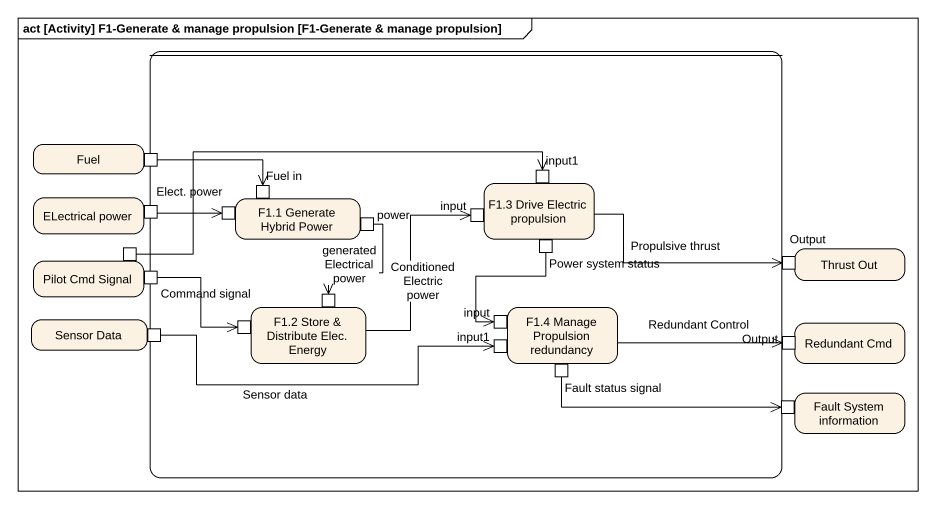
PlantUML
@startuml
mainframe act [Activity] F1-Generate & manage propulsion [F1-Generate & manage propulsion]
hide empty description
state " " as state1 {
  state "F1.3 Drive Electric propulsion" as F1_3_Drive_Electric {
    state input1 <<inputPin>>
    state input <<inputPin>>
    state "Power system status" as Power_system_status <<outputPin>>
  }
  state "F1.1 Generate Hybrid Power" as F1_1_Generate_Hybrid_Power {
    state "Fuel in" as Fuel_in <<inputPin>>
    state "Elect. power" as Elect_power <<inputPin>>
    state power <<outputPin>>
  }
  state Output <<inputPin>>
  state "F1.2 Store & Distribute Elec. Energy" as F1_2_Store_Distribute_Elec {
    state "Command signal" as Command_signal <<inputPin>>
    state pin5 <<inputPin>>
  }
  state "F1.4 Manage Propulsion redundancy" as F1_4_Manage_Propulsion {
    state "input" as input_2 <<inputPin>>
    state "input1" as input1_2 <<inputPin>>
    state "Fault status signal" as Fault_status_signal <<outputPin>>
  }
  state "Output" as Output_2 <<inputPin>>
}
state Fuel {
  state pin1 <<outputPin>>
}
state "ELectrical power" as ELectrical_power {
  state pin2 <<outputPin>>
}
state "Pilot Cmd Signal" as Pilot_Cmd_Signal {
  state pin3 <<outputPin>>
  state pin4 <<outputPin>>
}
state "Thrust Out" as Thrust_Out
state "Sensor Data" as Sensor_Data {
  state "Sensor data" as Sensor_data <<outputPin>>
}
state "Redundant Cmd" as Redundant_Cmd
state "Fault System information" as Fault_System_information {
  state pin6 <<inputPin>>
}
pin1 -right-> Fuel_in
F1_3_Drive_Electric -right-> Output : Propulsive thrust
pin2 -right-> Elect_power
power --> pin5 : generated Electrical power
Power_system_status --> input_2
pin3 -right-> input1
pin4 -right-> Command_signal
Sensor_data -right-> input1_2
F1_2_Store_Distribute_Elec -up-> input : Conditioned Electric power
F1_4_Manage_Propulsion -right-> Output_2 : Redundant Control
Fault_status_signal -right-> pin6
@enduml
